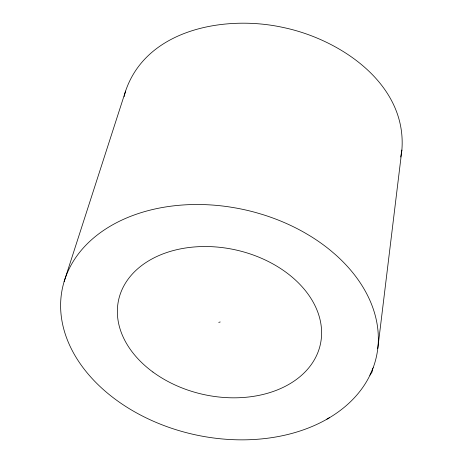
<?xml version="1.0" encoding="UTF-8"?>
<svg xmlns="http://www.w3.org/2000/svg" width="463" height="463" viewBox="0 0 463 463"><rect width="100%" height="100%" fill="white"/><g stroke="black" fill="none" stroke-linecap="round" stroke-linejoin="round"><path stroke-width="0.69" d="M377.773 348.546L401.878 150.041C407.22 84.156 340.415 39.32 283.02 27.444C226.054 14.845 146.759 28.584 125.571 91.101L64.12 281.643M401.878 150.041L400.721 157.021M372.889 368.374L371.992 372.148L369.925 375.238M124.148 96.605L124.298 96.044M124.472 95.21L125.571 91.101M329.367 417.748L326.878 419.2M218.756 322.398L220.214 321.964M373.317 367.304L369.457 376.24A160.673 115.189 12.4 0 1 330.518 417.076L325.663 419.906A160.673 115.189 12.4 0 1 69.398 344.732A160.673 115.189 12.4 0 1 229.613 206.967L236.246 208.072A160.673 115.189 12.4 0 1 255.912 212.575L262.359 214.467A160.673 115.189 12.4 0 1 304.741 232.762L310.279 236.043A160.673 115.189 12.4 0 1 330.744 250.622L335.397 254.598A160.673 115.189 12.4 0 1 378.213 333.968L378.346 338.858A160.673 115.189 12.4 0 1 373.317 367.304M152.917 372.038A103.29 74.051 12.4 0 0 319.84 346.515A103.29 74.051 12.4 0 0 185.68 247.977A103.29 74.051 12.4 0 0 152.917 372.038"/></g></svg>
